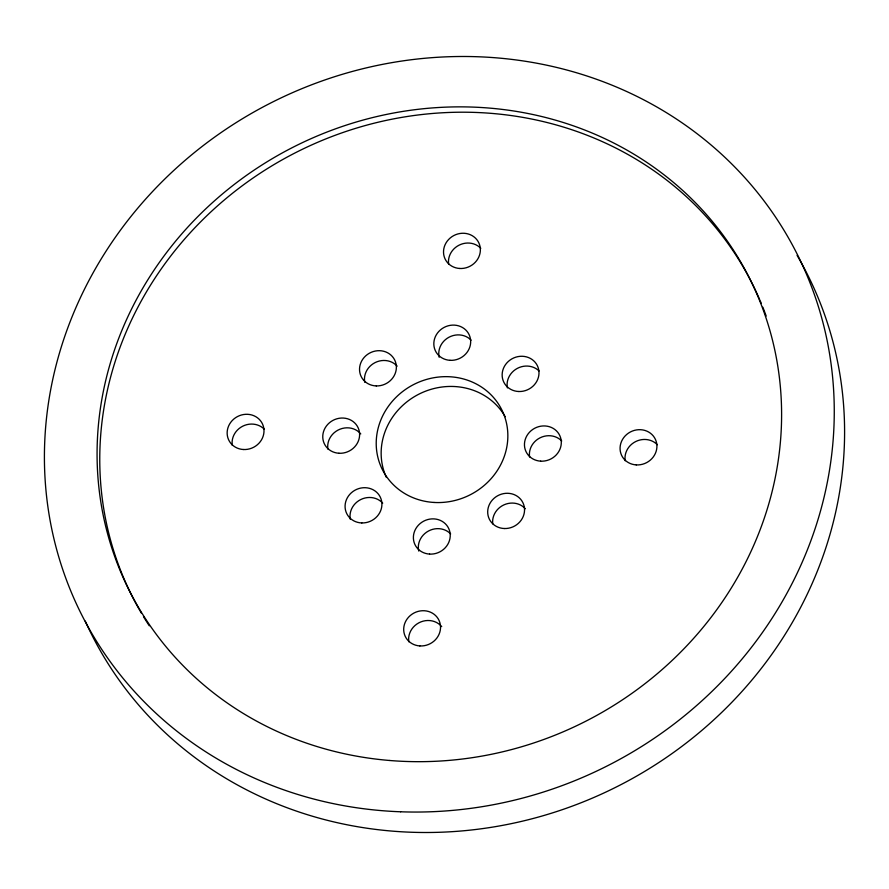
<?xml version="1.0" encoding="UTF-8"?>
<svg xmlns="http://www.w3.org/2000/svg" width="889" height="889" viewBox="0 0 889 889"><rect width="100%" height="100%" fill="white"/><g stroke="black" fill="none" stroke-linecap="round" stroke-linejoin="round"><path stroke-width="1.33" d="M386.382 477.449A66.775 61.952 -26.8 0 1 418.73 394.249A66.775 61.952 -26.8 0 1 505.185 416.719M364.768 382.314A18.691 17.347 -26.8 0 1 375.158 362.568A18.691 17.347 -26.8 0 1 397.172 366.146M327.897 449.123A18.691 17.347 -26.8 0 1 337.864 430.187A18.691 17.347 -26.8 0 1 359.245 432.321M360.034 433.087A18.691 17.347 -26.8 0 1 360.756 433.91M350.31 519.332A18.691 17.347 -26.8 0 1 360.701 499.574A18.691 17.347 -26.8 0 1 382.714 503.152M418.73 551.036A18.691 17.347 -26.8 0 1 428.487 531.011A18.691 17.347 -26.8 0 1 450.656 533.922M492.75 523.832A18.691 17.347 -26.8 0 1 503.852 504.908A18.691 17.347 -26.8 0 1 525.332 508.741M529.6 457.024A18.691 17.347 -26.8 0 1 540.079 437.81A18.691 17.347 -26.8 0 1 561.726 440.988M507.386 387.904A18.691 17.347 -26.8 0 1 517.254 368.424A18.691 17.347 -26.8 0 1 539.034 370.935M439.177 357.267A18.691 17.347 -26.8 0 1 448.934 337.253A18.691 17.347 -26.8 0 1 471.103 340.165M797.077 255.376A400.628 371.724 -26.8 0 1 619.922 785.165A400.628 371.724 -26.8 0 1 85.277 621.111M448.667 264.344A18.691 17.347 -26.8 0 1 459.146 245.131A18.691 17.347 -26.8 0 1 480.793 248.309M625.2 460.769A18.691 17.347 -26.8 0 1 635.691 441.555A18.691 17.347 -26.8 0 1 657.338 444.733M408.829 641.802A18.691 17.347 -26.8 0 1 418.797 622.867A18.691 17.347 -26.8 0 1 440.177 625.011M440.966 625.778A18.691 17.347 -26.8 0 1 441.7 626.589M232.296 445.378A18.691 17.347 -26.8 0 1 242.786 426.164A18.691 17.347 -26.8 0 1 264.422 429.343M760.262 300.949A347.21 322.162 -26.8 0 1 761.306 303.438M762.829 307.194A347.21 322.162 -26.8 0 1 766.185 316.028M149.274 625.789A347.21 322.162 -26.8 0 1 143.496 616.655M141.418 613.188A347.21 322.162 -26.8 0 1 296.281 152.308A347.21 322.162 -26.8 0 1 759.728 299.715M434.021 502.452A66.775 61.952 -26.8 0 0 502.618 411.551A66.775 61.952 -26.8 0 0 389.46 404.828A66.775 61.952 -26.8 0 0 434.021 502.452M450.012 360.323A18.691 17.347 -26.8 0 0 469.214 334.875A18.691 17.347 -26.8 0 0 437.532 332.986A18.691 17.347 -26.8 0 0 450.012 360.323M376.28 385.926A18.691 17.347 -26.8 0 0 394.672 359.956A18.691 17.347 -26.8 0 0 362.89 359.034A18.691 17.347 -26.8 0 0 376.28 385.926M338.942 453.257A18.691 17.347 -26.8 0 0 358.145 427.798A18.691 17.347 -26.8 0 0 326.463 425.92A18.691 17.347 -26.8 0 0 338.942 453.257M361.823 522.943A18.691 17.347 -26.8 0 0 380.214 496.973A18.691 17.347 -26.8 0 0 348.432 496.051A18.691 17.347 -26.8 0 0 361.823 522.943M429.565 554.091A18.691 17.347 -26.8 0 0 448.767 528.633A18.691 17.347 -26.8 0 0 417.085 526.755A18.691 17.347 -26.8 0 0 429.565 554.091M504.441 528.533A18.691 17.347 -26.8 0 0 522.843 502.563A18.691 17.347 -26.8 0 0 491.05 501.64A18.691 17.347 -26.8 0 0 504.441 528.533M540.634 461.158A18.691 17.347 -26.8 0 0 559.837 435.699A18.691 17.347 -26.8 0 0 528.155 433.821A18.691 17.347 -26.8 0 0 540.634 461.158M518.898 391.516A18.691 17.347 -26.8 0 0 537.3 365.546A18.691 17.347 -26.8 0 0 505.508 364.623A18.691 17.347 -26.8 0 0 518.898 391.516M400.606 811.779A400.628 371.724 -26.8 0 0 799.067 257.932A400.628 371.724 -26.8 0 0 118.326 233.107A400.628 371.724 -26.8 0 0 400.606 811.779M243.33 449.512A18.691 17.347 -26.8 0 0 262.533 424.053A18.691 17.347 -26.8 0 0 230.851 422.175A18.691 17.347 -26.8 0 0 243.33 449.512M459.702 268.478A18.691 17.347 -26.8 0 0 478.904 243.019A18.691 17.347 -26.8 0 0 447.223 241.141A18.691 17.347 -26.8 0 0 459.702 268.478M636.246 464.903A18.691 17.347 -26.8 0 0 655.449 439.444A18.691 17.347 -26.8 0 0 623.767 437.566A18.691 17.347 -26.8 0 0 636.246 464.903M419.875 645.936A18.691 17.347 -26.8 0 0 439.077 620.489A18.691 17.347 -26.8 0 0 407.395 618.6A18.691 17.347 -26.8 0 0 419.875 645.936M389.349 760.462A347.21 322.162 -26.8 0 0 757.561 295.615A347.21 322.162 -26.8 0 0 171.088 246.742A347.21 322.162 -26.8 0 0 389.349 760.462"/></g></svg>
